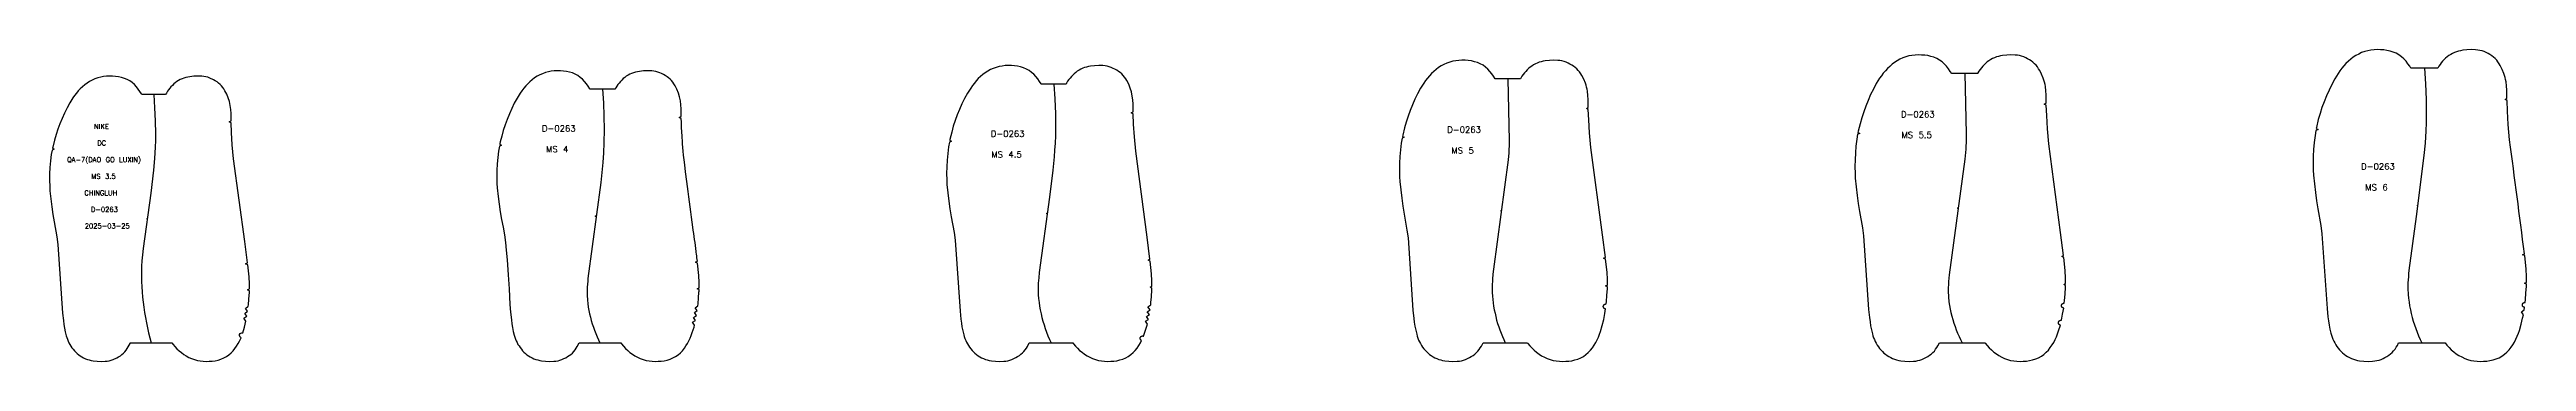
# Model space of a CAD drawing. Extents: x -3600 to 4663, y 5 to 334.
# Drawn here: x -3600 to -1598, y 5 to 257 of the extents above; entities that cross this region are included whole.
import ezdxf

# ---------------------------------------------------------------- set-up
doc = ezdxf.new("R2010")
doc.units = 0
doc.layers.add('DEFAULT', color=7, linetype='CONTINUOUS')
doc.styles.add('MTXPL_ARIAL', font='txt.shx', dxfattribs={"height": 0.2})

# ---------------------------------------------------------------- blocks, each defined once
blk = doc.blocks.new('*X15')
at = {"layer": 'DEFAULT', "color": 7, "style": 'MTXPL_ARIAL'}
for s, p in [('D-0263', (-1732.1, 159.8)), ('MS 6', (-1728.8, 143))]:
    blk.add_text(s, height=5, dxfattribs=at).set_placement(p)
blk = doc.blocks.new('*X16')
at = {"layer": 'DEFAULT', "color": 7, "style": 'MTXPL_ARIAL'}
for s, p in [('D-0263', (-2103.9, 201.9)), ('MS 5.5', (-2103.5, 185.2))]:
    blk.add_text(s, height=5, dxfattribs=at).set_placement(p)
blk = doc.blocks.new('*X17')
at = {"layer": 'DEFAULT', "color": 7, "style": 'MTXPL_ARIAL'}
for s, p in [('D-0263', (-2470.5, 189.5)), ('MS 5', (-2467.2, 172.7))]:
    blk.add_text(s, height=5, dxfattribs=at).set_placement(p)
blk = doc.blocks.new('*X18')
at = {"layer": 'DEFAULT', "color": 7, "style": 'MTXPL_ARIAL'}
for s, p in [('D-0263', (-2839.3, 186.2)), ('MS 4.5', (-2838.9, 169.5))]:
    blk.add_text(s, height=5, dxfattribs=at).set_placement(p)
blk = doc.blocks.new('*X19')
at = {"layer": 'DEFAULT', "color": 7, "style": 'MTXPL_ARIAL'}
for s, p in [('D-0263', (-3202, 190.5)), ('MS 4', (-3198.7, 173.8))]:
    blk.add_text(s, height=5, dxfattribs=at).set_placement(p)
blk = doc.blocks.new('*X20')
at = {"layer": 'DEFAULT', "color": 7, "style": 'MTXPL_ARIAL'}
for s, p in [('NIKE', (-3563.8, 192.6)), ('DC', (-3561.3, 179.2)), ('QA-7(DAO GO LUXIN)', (-3585.7, 165.8)), ('CHINGLUH', (-3571.7, 139)), ('MS 3.5', (-3566.1, 152.4)), ('D-0263', (-3566.4, 125.6)), ('2025-03-25', (-3571.4, 112.3))]:
    blk.add_text(s, height=4, dxfattribs=at).set_placement(p)

msp = doc.modelspace()

# ---------------------------------------------------------------- linework, layer by layer
at = {"layer": 'DEFAULT', "color": 7}
for points in [[(-2808.2, 19.9), (-2773, 19.9), (-2772.5, 19.2), (-2770.9, 17.3), (-2769.2, 15.6), (-2767.5, 13.8), (-2765.6, 12.3), (-2763.6, 10.8), (-2761.5, 9.5), (-2759.4, 8.3), (-2757.1, 7.3), (-2754.8, 6.4), (-2752.3, 5.8), (-2749.9, 5.3), (-2747.4, 5), (-2744.9, 4.9), (-2742.4, 5), (-2739.9, 5.2), (-2737.5, 5.5), (-2735, 6.1), (-2732.6, 6.8), (-2730.3, 7.8), (-2728.2, 9), (-2726.2, 10.4), (-2724.3, 12), (-2722.6, 13.8), (-2721.1, 15.7), (-2719.7, 17.7), (-2718.4, 19.8), (-2717.5, 21.7), (-2717.5, 21.7), (-2717.6, 21.8), (-2717.6, 21.8), (-2717.7, 21.8), (-2717.8, 21.9), (-2717.8, 21.9), (-2717.9, 22), (-2717.9, 22), (-2718, 22.1), (-2718, 22.1), (-2718.1, 22.2), (-2718.1, 22.2), (-2718.2, 22.3), (-2718.2, 22.3), (-2718.2, 22.4), (-2718.3, 22.5), (-2718.3, 22.5), (-2718.3, 22.6), (-2718.4, 22.6), (-2718.4, 22.7), (-2718.4, 22.8), (-2718.5, 22.8), (-2718.5, 22.9), (-2718.5, 23), (-2718.5, 23), (-2718.5, 23.1), (-2718.6, 23.2), (-2718.6, 23.2), (-2718.6, 23.3), (-2718.6, 23.4), (-2718.6, 23.5), (-2718.6, 23.5), (-2718.6, 23.6), (-2718.6, 23.7), (-2718.6, 23.7), (-2718.6, 23.8), (-2718.6, 23.9), (-2718.5, 23.9), (-2718.5, 24), (-2718.5, 24.1), (-2718.5, 24.1), (-2718.5, 24.2), (-2718.4, 24.3), (-2718.4, 24.3), (-2718.4, 24.4), (-2718.4, 24.5), (-2718.3, 24.5), (-2718.3, 24.6), (-2718.3, 24.6), (-2718.2, 24.7), (-2718.2, 24.8), (-2718.1, 24.8), (-2718.1, 24.9), (-2718, 24.9), (-2718, 25), (-2717.9, 25), (-2717.9, 25), (-2717.8, 25.1), (-2717.8, 25.1), (-2717.7, 25.2), (-2717.7, 25.2), (-2717.6, 25.2), (-2717.5, 25.3), (-2717.5, 25.3), (-2717.4, 25.3), (-2717.4, 25.4), (-2717.3, 25.4), (-2717.2, 25.4), (-2717.2, 25.4), (-2717.1, 25.4), (-2717, 25.5), (-2717, 25.5), (-2716.9, 25.5), (-2716.8, 25.5), (-2716.8, 25.5), (-2716.7, 25.5), (-2716.6, 25.5), (-2716.6, 25.5), (-2716.5, 25.5), (-2716.4, 25.5), (-2716.4, 25.5), (-2716.3, 25.5), (-2716.2, 25.5), (-2716.2, 25.5), (-2716.1, 25.4), (-2716, 25.4), (-2716, 25.4), (-2715.9, 25.4), (-2715.8, 25.4), (-2714.3, 30.1), (-2712.8, 34.9), (-2714.3, 37.3), (-2712, 38.8), (-2713.6, 41.1), (-2711.2, 42.7), (-2712.9, 45), (-2710.6, 46.7), (-2712.3, 48.9), (-2710.1, 50.6), (-2709.9, 52.4), (-2709.5, 57.2), (-2709.2, 62.8), (-2709.2, 64.1), (-2710.6, 64.8), (-2709.1, 65.6), (-2709.2, 69.9), (-2709.4, 75.6), (-2710.5, 85.9), (-2712.2, 86.7), (-2710.7, 87.5), (-2713, 105.3), (-2722.2, 174.6), (-2723.3, 186.3), (-2724, 196.6), (-2724.3, 204.8), (-2725.9, 205.6), (-2724.3, 206.4), (-2724.4, 209.4), (-2724.4, 212.7), (-2724.6, 216), (-2725, 219.2), (-2725.7, 222.5), (-2726.6, 225.6), (-2727.9, 228.7), (-2729.4, 231.6), (-2730.3, 233.1), (-2731.2, 234.4), (-2732.3, 235.7), (-2733.4, 237), (-2734.7, 238.1), (-2736.1, 239.1), (-2737.5, 240), (-2739, 240.8), (-2740.5, 241.5), (-2742.1, 242.2), (-2743.7, 242.8), (-2745.3, 243.2), (-2747, 243.5), (-2748.7, 243.7), (-2752.1, 243.8), (-2755.4, 243.6), (-2758.7, 243.3), (-2760.3, 243), (-2761.9, 242.6), (-2763.5, 242.1), (-2765, 241.6), (-2766.5, 240.9), (-2768, 240.1), (-2769.4, 239.2), (-2770.7, 238.3), (-2772, 237.2), (-2773.1, 236.1), (-2774.2, 234.9), (-2775.3, 233.7), (-2776.3, 232.4), (-2777.2, 231.1), (-2778.1, 229.7), (-2778.5, 228.8), (-2798.6, 228.8), (-2798.6, 228.9), (-2799.9, 231), (-2801.3, 233), (-2802.8, 234.9), (-2804.5, 236.7), (-2806.3, 238.3), (-2808.3, 239.8), (-2810.5, 241), (-2812.8, 241.9), (-2815.2, 242.7), (-2817.6, 243.2), (-2820.1, 243.6), (-2822.6, 243.8), (-2825.1, 243.8), (-2827.6, 243.7), (-2830.1, 243.4), (-2832.5, 243), (-2834.9, 242.3), (-2837.3, 241.5), (-2839.5, 240.5), (-2841.7, 239.3), (-2843.8, 238), (-2845.8, 236.5), (-2847.6, 234.9), (-2849.4, 233.2), (-2851.1, 231.4), (-2852.6, 229.5), (-2854.1, 227.6), (-2855.5, 225.6), (-2858.1, 221.5), (-2860.5, 217.2), (-2862.6, 212.9), (-2864.6, 208.4), (-2866.4, 203.9), (-2868.1, 199.4), (-2869.6, 194.8), (-2870.9, 190.1), (-2872.4, 184.2), (-2872.5, 183.3), (-2871.1, 182.7), (-2872.8, 181.9), (-2873.5, 178.1), (-2874.1, 172.8), (-2874.6, 167.4), (-2874.9, 162.1), (-2875, 156.7), (-2874.9, 151.4), (-2874.7, 147.7), (-2873.2, 134.4), (-2872.3, 128), (-2871.3, 121.7), (-2869, 109.1), (-2868.1, 102.8), (-2864.1, 45.5), (-2863.5, 39.1), (-2863.1, 35.9), (-2862.6, 32.8), (-2861.9, 29.6), (-2861.1, 26.5), (-2860.7, 25), (-2860.2, 23.4), (-2859.6, 21.9), (-2859, 20.5), (-2858.2, 19.1), (-2857.4, 17.7), (-2856.5, 16.3), (-2855.5, 15.1), (-2854.4, 13.8), (-2853.3, 12.6), (-2852.1, 11.5), (-2850.9, 10.5), (-2849.5, 9.5), (-2848.2, 8.6), (-2846.7, 7.9), (-2845.2, 7.2), (-2843.7, 6.6), (-2842.1, 6.1), (-2840.5, 5.8), (-2838.8, 5.5), (-2835.6, 5.1), (-2832.3, 4.9), (-2828.8, 5.1), (-2827.1, 5.2), (-2825.5, 5.5), (-2823.8, 6), (-2822.2, 6.5), (-2820.6, 7.2), (-2819.1, 8), (-2817.6, 8.8), (-2816.2, 9.7), (-2814.9, 10.7), (-2813.6, 11.8), (-2812.5, 13), (-2811.4, 14.3), (-2810.5, 15.7), (-2809.6, 17.1)], [(-2360.4, 9), (-2358.4, 10.5), (-2356.5, 12.2), (-2354.8, 14), (-2353.2, 15.9), (-2351.8, 18), (-2350.5, 20.1), (-2349.4, 22.3), (-2348.4, 24.5), (-2347.4, 26.8), (-2346.6, 29.1), (-2345.2, 33.9), (-2344.1, 38.7), (-2343.2, 43.5), (-2342.6, 47.3), (-2342.7, 47.3), (-2342.8, 47.3), (-2342.8, 47.3), (-2342.9, 47.4), (-2343, 47.4), (-2343, 47.4), (-2343.1, 47.4), (-2343.2, 47.5), (-2343.2, 47.5), (-2343.3, 47.5), (-2343.3, 47.5), (-2343.4, 47.6), (-2343.5, 47.6), (-2343.5, 47.7), (-2343.6, 47.7), (-2343.6, 47.7), (-2343.7, 47.8), (-2343.7, 47.8), (-2343.8, 47.9), (-2343.8, 47.9), (-2343.9, 48), (-2343.9, 48), (-2344, 48.1), (-2344, 48.1), (-2344, 48.2), (-2344.1, 48.3), (-2344.1, 48.3), (-2344.1, 48.4), (-2344.2, 48.4), (-2344.2, 48.5), (-2344.2, 48.6), (-2344.2, 48.6), (-2344.3, 48.7), (-2344.3, 48.8), (-2344.3, 48.8), (-2344.3, 48.9), (-2344.3, 49), (-2344.3, 49), (-2344.4, 49.1), (-2344.4, 49.2), (-2344.4, 49.2), (-2344.4, 49.3), (-2344.4, 49.4), (-2344.4, 49.4), (-2344.3, 49.5), (-2344.3, 49.6), (-2344.3, 49.7), (-2344.3, 49.7), (-2344.3, 49.8), (-2344.3, 49.9), (-2344.3, 49.9), (-2344.2, 50), (-2344.2, 50), (-2344.2, 50.1), (-2344.2, 50.2), (-2344.1, 50.2), (-2344.1, 50.3), (-2344.1, 50.3), (-2344, 50.4), (-2344, 50.5), (-2343.9, 50.5), (-2343.9, 50.6), (-2343.8, 50.6), (-2343.8, 50.7), (-2343.8, 50.7), (-2343.7, 50.8), (-2343.7, 50.8), (-2343.6, 50.9), (-2343.5, 50.9), (-2343.5, 50.9), (-2343.4, 51), (-2343.4, 51), (-2343.3, 51), (-2343.3, 51.1), (-2343.2, 51.1), (-2343.1, 51.1), (-2343.1, 51.2), (-2343, 51.2), (-2342.9, 51.2), (-2342.9, 51.2), (-2342.8, 51.2), (-2342.7, 51.2), (-2342.7, 51.3), (-2342.6, 51.3), (-2342.5, 51.3), (-2342.5, 51.3), (-2342.4, 51.3), (-2342.3, 51.3), (-2342.3, 51.3), (-2342.2, 51.3), (-2342.1, 51.3), (-2341.9, 53.2), (-2341.5, 58.1), (-2341.1, 63.8), (-2341.1, 65.1), (-2342.6, 65.9), (-2341.1, 66.6), (-2341.1, 71.1), (-2341.4, 76.9), (-2342.5, 87.4), (-2344.2, 88.2), (-2342.7, 88.9), (-2345, 107.1), (-2354.4, 177.7), (-2355.5, 189.6), (-2356.2, 200), (-2356.5, 208.3), (-2358.1, 209.1), (-2356.5, 209.9), (-2356.5, 213), (-2356.6, 216.4), (-2356.8, 219.7), (-2357.2, 223.1), (-2357.5, 224.7), (-2357.9, 226.4), (-2358.3, 228), (-2358.9, 229.6), (-2360.2, 232.7), (-2361.7, 235.7), (-2362.6, 237.2), (-2363.5, 238.6), (-2364.6, 239.9), (-2365.8, 241.1), (-2367, 242.2), (-2368.4, 243.3), (-2369.9, 244.2), (-2371.4, 245), (-2372.9, 245.8), (-2374.5, 246.5), (-2376.1, 247), (-2377.8, 247.5), (-2379.5, 247.8), (-2381.2, 248), (-2384.7, 248.1), (-2388, 247.9), (-2391.3, 247.6), (-2393, 247.3), (-2394.6, 246.9), (-2396.2, 246.4), (-2397.8, 245.8), (-2399.3, 245.1), (-2400.8, 244.3), (-2402.2, 243.4), (-2403.5, 242.5), (-2404.8, 241.4), (-2406, 240.3), (-2407.1, 239.1), (-2408.2, 237.8), (-2409.2, 236.5), (-2410.1, 235.1), (-2411, 233.7), (-2411.3, 233.1), (-2431.8, 233.1), (-2433, 235.1), (-2434.4, 237.1), (-2436, 239.1), (-2437.7, 240.9), (-2439.6, 242.5), (-2441.6, 244), (-2443.8, 245.2), (-2446.1, 246.2), (-2448.5, 246.9), (-2451, 247.5), (-2453.5, 247.9), (-2456, 248.1), (-2458.6, 248.1), (-2461.1, 248), (-2463.6, 247.7), (-2466.1, 247.2), (-2468.5, 246.6), (-2470.9, 245.7), (-2473.2, 244.7), (-2475.4, 243.5), (-2477.5, 242.1), (-2479.5, 240.6), (-2481.4, 239), (-2483.2, 237.3), (-2484.9, 235.5), (-2486.5, 233.6), (-2488, 231.6), (-2489.4, 229.6), (-2492, 225.4), (-2494.4, 221), (-2496.6, 216.6), (-2498.6, 212.1), (-2500.4, 207.5), (-2502.1, 202.9), (-2503.7, 198.2), (-2505, 193.5), (-2506.5, 187.5), (-2506.7, 186.5), (-2505.3, 185.9), (-2506.9, 185.1), (-2507.6, 181.2), (-2508.3, 175.8), (-2508.8, 170.3), (-2509.1, 164.9), (-2509.1, 159.5), (-2509, 154), (-2508.8, 150.2), (-2507.3, 136.7), (-2506.5, 130.2), (-2505.4, 123.8), (-2503.1, 111), (-2502.2, 104.6), (-2498.2, 46.2), (-2497.5, 39.7), (-2497.1, 36.5), (-2496.6, 33.3), (-2495.9, 30.1), (-2495.1, 26.9), (-2494.7, 25.3), (-2494.2, 23.8), (-2493.6, 22.2), (-2492.9, 20.7), (-2492.2, 19.3), (-2491.3, 17.9), (-2490.4, 16.5), (-2489.4, 15.2), (-2488.3, 14), (-2487.2, 12.8), (-2486, 11.6), (-2484.7, 10.6), (-2483.4, 9.6), (-2482, 8.7), (-2480.5, 7.9), (-2479, 7.2), (-2477.4, 6.6), (-2475.8, 6.2), (-2474.2, 5.8), (-2472.5, 5.5), (-2469.2, 5.1), (-2465.9, 4.9), (-2462.4, 5.1), (-2460.7, 5.2), (-2459, 5.5), (-2457.3, 6), (-2455.7, 6.6), (-2454.1, 7.3), (-2452.6, 8), (-2451.1, 8.9), (-2449.6, 9.8), (-2448.2, 10.8), (-2447, 11.9), (-2445.8, 13.2), (-2444.7, 14.5), (-2443.8, 15.9), (-2442.9, 17.3), (-2441.6, 19.9), (-2405.6, 19.9), (-2405.3, 19.5), (-2403.7, 17.6), (-2402, 15.7), (-2400.2, 14), (-2398.3, 12.4), (-2396.3, 10.9), (-2394.2, 9.5), (-2392, 8.3), (-2389.7, 7.3), (-2387.3, 6.5), (-2384.9, 5.8), (-2382.4, 5.3), (-2379.9, 5), (-2377.4, 4.9), (-2374.8, 5), (-2372.3, 5.2), (-2369.8, 5.5), (-2367.3, 6.1), (-2364.9, 6.8), (-2362.6, 7.8)], [(-2062.9, 237.4), (-2064, 239.1), (-2065.4, 241.2), (-2067, 243.2), (-2068.7, 245), (-2070.6, 246.7), (-2072.7, 248.2), (-2074.9, 249.5), (-2077.2, 250.5), (-2079.7, 251.2), (-2082.2, 251.8), (-2084.7, 252.1), (-2087.3, 252.3), (-2089.8, 252.4), (-2092.4, 252.3), (-2095, 252), (-2097.5, 251.5), (-2100, 250.8), (-2102.4, 250), (-2104.7, 248.9), (-2106.9, 247.7), (-2109.1, 246.3), (-2111.1, 244.8), (-2113, 243.1), (-2114.8, 241.4), (-2116.5, 239.5), (-2118.2, 237.6), (-2119.7, 235.6), (-2121.1, 233.5), (-2123.8, 229.2), (-2126.2, 224.8), (-2128.4, 220.3), (-2130.4, 215.7), (-2132.3, 211.1), (-2134, 206.3), (-2135.6, 201.6), (-2136.9, 196.8), (-2138.4, 190.7), (-2138.6, 189.7), (-2137.2, 189), (-2138.9, 188.3), (-2139.5, 184.3), (-2140.3, 178.8), (-2140.7, 173.2), (-2141, 167.7), (-2141.1, 162.2), (-2141, 156.6), (-2140.8, 152.8), (-2139.3, 139), (-2138.4, 132.4), (-2137.3, 125.9), (-2135, 112.9), (-2134.1, 106.3), (-2130, 46.9), (-2129.4, 40.3), (-2128.9, 37), (-2128.4, 33.7), (-2127.7, 30.5), (-2126.9, 27.3), (-2126.5, 25.7), (-2126, 24.1), (-2125.4, 22.5), (-2124.7, 21), (-2123.9, 19.6), (-2123.1, 18.1), (-2122.1, 16.7), (-2121.1, 15.4), (-2120, 14.1), (-2118.9, 12.9), (-2117.7, 11.7), (-2116.4, 10.7), (-2115, 9.7), (-2113.6, 8.8), (-2112.1, 8), (-2110.6, 7.3), (-2109, 6.7), (-2107.4, 6.2), (-2105.7, 5.8), (-2104, 5.5), (-2100.7, 5.1), (-2097.3, 4.9), (-2093.8, 5.1), (-2092, 5.2), (-2090.3, 5.6), (-2088.6, 6), (-2087, 6.6), (-2085.4, 7.3), (-2083.8, 8.1), (-2082.3, 8.9), (-2080.8, 9.9), (-2079.4, 10.9), (-2078.1, 12), (-2076.9, 13.3), (-2075.9, 14.7), (-2074.9, 16.1), (-2074, 17.6), (-2072.8, 19.9), (-2036.1, 19.9), (-2035.9, 19.7), (-2034.3, 17.8), (-2032.6, 15.9), (-2030.8, 14.2), (-2028.9, 12.5), (-2026.8, 11), (-2024.7, 9.6), (-2022.5, 8.4), (-2020.1, 7.3), (-2017.7, 6.5), (-2015.3, 5.8), (-2012.7, 5.3), (-2010.2, 5), (-2007.6, 4.9), (-2005.1, 5), (-2002.5, 5.2), (-2000, 5.6), (-1997.5, 6.1), (-1995, 6.9), (-1992.7, 7.9), (-1990.4, 9.1), (-1988.4, 10.6), (-1986.5, 12.3), (-1984.7, 14.1), (-1983.2, 16.1), (-1981.7, 18.2), (-1980.4, 20.3), (-1979.3, 22.6), (-1978.2, 24.9), (-1977.3, 27.2), (-1976.5, 29.6), (-1975.1, 34.2), (-1975.2, 34.2), (-1975.2, 34.2), (-1975.3, 34.3), (-1975.4, 34.3), (-1975.4, 34.3), (-1975.5, 34.3), (-1975.6, 34.4), (-1975.6, 34.4), (-1975.7, 34.4), (-1975.7, 34.5), (-1975.8, 34.5), (-1975.9, 34.6), (-1975.9, 34.6), (-1976, 34.6), (-1976, 34.7), (-1976.1, 34.7), (-1976.1, 34.8), (-1976.2, 34.8), (-1976.2, 34.9), (-1976.2, 34.9), (-1976.3, 35), (-1976.3, 35.1), (-1976.4, 35.1), (-1976.4, 35.2), (-1976.4, 35.2), (-1976.5, 35.3), (-1976.5, 35.4), (-1976.5, 35.4), (-1976.5, 35.5), (-1976.6, 35.6), (-1976.6, 35.6), (-1976.6, 35.7), (-1976.6, 35.8), (-1976.6, 35.8), (-1976.6, 35.9), (-1976.6, 36), (-1976.6, 36), (-1976.6, 36.1), (-1976.6, 36.2), (-1976.6, 36.3), (-1976.6, 36.3), (-1976.6, 36.4), (-1976.6, 36.5), (-1976.6, 36.5), (-1976.6, 36.6), (-1976.6, 36.7), (-1976.5, 36.7), (-1976.5, 36.8), (-1976.5, 36.9), (-1976.5, 36.9), (-1976.4, 37), (-1976.4, 37.1), (-1976.4, 37.1), (-1976.3, 37.2), (-1976.3, 37.2), (-1976.3, 37.3), (-1976.2, 37.4), (-1976.2, 37.4), (-1976.1, 37.5), (-1976.1, 37.5), (-1976, 37.6), (-1976, 37.6), (-1975.9, 37.7), (-1975.9, 37.7), (-1975.8, 37.7), (-1975.8, 37.8), (-1975.7, 37.8), (-1975.7, 37.9), (-1975.6, 37.9), (-1975.5, 37.9), (-1975.5, 38), (-1975.4, 38), (-1975.4, 38), (-1975.3, 38), (-1975.2, 38.1), (-1975.2, 38.1), (-1975.1, 38.1), (-1975, 38.1), (-1974.9, 38.1), (-1974.9, 38.1), (-1974.8, 38.1), (-1974.7, 38.1), (-1974.7, 38.1), (-1974.6, 38.1), (-1974.5, 38.1), (-1974.5, 38.1), (-1974.4, 38.1), (-1974.3, 38.1), (-1974.3, 38.1), (-1974.2, 38.1), (-1973.3, 43), (-1972.4, 47.9), (-1972.5, 47.9), (-1972.6, 48), (-1972.6, 48), (-1972.7, 48), (-1972.8, 48), (-1972.8, 48), (-1972.9, 48.1), (-1973, 48.1), (-1973, 48.1), (-1973.1, 48.1), (-1973.2, 48.2), (-1973.2, 48.2), (-1973.3, 48.2), (-1973.3, 48.3), (-1973.4, 48.3), (-1973.4, 48.4), (-1973.5, 48.4), (-1973.5, 48.5), (-1973.6, 48.5), (-1973.6, 48.6), (-1973.7, 48.6), (-1973.7, 48.7), (-1973.8, 48.7), (-1973.8, 48.8), (-1973.8, 48.8), (-1973.9, 48.9), (-1973.9, 48.9), (-1974, 49), (-1974, 49.1), (-1974, 49.1), (-1974, 49.2), (-1974.1, 49.3), (-1974.1, 49.3), (-1974.1, 49.4), (-1974.1, 49.5), (-1974.1, 49.5), (-1974.1, 49.6), (-1974.2, 49.7), (-1974.2, 49.7), (-1974.2, 49.8), (-1974.2, 49.9), (-1974.2, 49.9), (-1974.2, 50), (-1974.2, 50.1), (-1974.2, 50.1), (-1974.1, 50.2), (-1974.1, 50.3), (-1974.1, 50.3), (-1974.1, 50.4), (-1974.1, 50.5), (-1974.1, 50.5), (-1974, 50.6), (-1974, 50.7), (-1974, 50.7), (-1974, 50.8), (-1973.9, 50.9), (-1973.9, 50.9), (-1973.9, 51), (-1973.8, 51), (-1973.8, 51.1), (-1973.7, 51.1), (-1973.7, 51.2), (-1973.7, 51.2), (-1973.6, 51.3), (-1973.6, 51.3), (-1973.5, 51.4), (-1973.5, 51.4), (-1973.4, 51.5), (-1973.4, 51.5), (-1973.3, 51.6), (-1973.2, 51.6), (-1973.2, 51.6), (-1973.1, 51.7), (-1973.1, 51.7), (-1973, 51.7), (-1972.9, 51.8), (-1972.9, 51.8), (-1972.8, 51.8), (-1972.7, 51.8), (-1972.7, 51.8), (-1972.6, 51.9), (-1972.5, 51.9), (-1972.5, 51.9), (-1972.4, 51.9), (-1972.3, 51.9), (-1972.3, 51.9), (-1972.2, 51.9), (-1972.1, 51.9), (-1972.1, 51.9), (-1972, 51.9), (-1971.9, 51.9), (-1971.7, 54.1), (-1971.3, 59.1), (-1970.9, 64.8), (-1970.9, 66.2), (-1972.4, 67), (-1970.9, 67.7), (-1970.9, 72.2), (-1971.1, 78.2), (-1972.3, 88.8), (-1974, 89.7), (-1972.5, 90.4), (-1974.9, 108.9), (-1984.3, 180.7), (-1985.5, 192.8), (-1986.1, 203.5), (-1986.5, 211.9), (-1988.1, 212.7), (-1986.5, 213.5), (-1986.6, 216.7), (-1986.6, 220.1), (-1986.9, 223.5), (-1987.2, 226.9), (-1987.5, 228.6), (-1987.9, 230.3), (-1988.4, 231.9), (-1988.9, 233.5), (-1990.2, 236.7), (-1991.8, 239.8), (-1992.7, 241.2), (-1993.6, 242.7), (-1994.7, 244), (-1995.9, 245.3), (-1997.2, 246.4), (-1998.6, 247.5), (-2000, 248.4), (-2001.6, 249.2), (-2003.1, 250), (-2004.7, 250.7), (-2006.4, 251.3), (-2008.1, 251.8), (-2009.8, 252.1), (-2011.5, 252.2), (-2015, 252.4), (-2018.4, 252.2), (-2021.8, 251.8), (-2023.5, 251.5), (-2025.1, 251.1), (-2026.8, 250.7), (-2028.4, 250.1), (-2029.9, 249.4), (-2031.4, 248.6), (-2032.8, 247.7), (-2034.2, 246.7), (-2035.4, 245.6), (-2036.7, 244.4), (-2037.8, 243.2), (-2038.9, 241.9), (-2039.9, 240.6), (-2040.9, 239.2), (-2041.7, 237.8), (-2041.9, 237.4)], [(-3163.1, 224.6), (-3163.3, 225), (-3164.6, 227.1), (-3166, 229), (-3167.5, 230.9), (-3169.1, 232.7), (-3171, 234.2), (-3173, 235.7), (-3175.1, 236.8), (-3177.4, 237.8), (-3179.7, 238.5), (-3182.1, 239), (-3184.6, 239.3), (-3187, 239.5), (-3189.5, 239.6), (-3192, 239.5), (-3194.4, 239.2), (-3196.8, 238.7), (-3199.2, 238.1), (-3201.5, 237.2), (-3203.7, 236.2), (-3205.9, 235.1), (-3207.9, 233.8), (-3209.9, 232.3), (-3211.7, 230.7), (-3213.4, 229.1), (-3215.1, 227.3), (-3216.6, 225.4), (-3218.1, 223.5), (-3219.5, 221.6), (-3222, 217.5), (-3224.3, 213.3), (-3226.4, 209), (-3228.3, 204.7), (-3230.1, 200.3), (-3231.7, 195.8), (-3233.2, 191.3), (-3234.5, 186.7), (-3235.6, 182.1), (-3235.9, 180.9), (-3236.1, 180), (-3234.7, 179.4), (-3236.3, 178.6), (-3237, 174.8), (-3237.6, 169.6), (-3238.1, 164.4), (-3238.3, 159.1), (-3238.4, 153.9), (-3238.3, 148.6), (-3238.1, 145), (-3237.3, 138.1), (-3236.5, 131.9), (-3235.7, 125.7), (-3234.6, 119.5), (-3233.4, 113.3), (-3232.3, 107.2), (-3231.4, 100.9), (-3230.8, 94.7), (-3230.2, 86.9), (-3229.3, 74.9), (-3228.5, 63.4), (-3227.8, 50.9), (-3227.3, 44.6), (-3226.6, 38.4), (-3226.2, 35.3), (-3225.7, 32.2), (-3225.1, 29.1), (-3224.3, 26), (-3223.8, 24.5), (-3223.3, 23), (-3222.8, 21.5), (-3222.1, 20.1), (-3221.4, 18.7), (-3220.5, 17.4), (-3219.6, 16.1), (-3218.6, 14.8), (-3217.6, 13.6), (-3216.5, 12.4), (-3215.3, 11.3), (-3214.1, 10.3), (-3212.8, 9.4), (-3211.4, 8.5), (-3210, 7.8), (-3208.5, 7.1), (-3207, 6.5), (-3205.4, 6.1), (-3203.8, 5.7), (-3202.2, 5.4), (-3199, 5.1), (-3195.7, 4.9), (-3192.3, 5.1), (-3190.7, 5.2), (-3189, 5.5), (-3187.4, 6), (-3185.8, 6.5), (-3184.3, 7.2), (-3182.8, 7.9), (-3181.3, 8.8), (-3179.9, 9.7), (-3178.6, 10.6), (-3177.3, 11.7), (-3176.2, 12.9), (-3175.2, 14.2), (-3174.3, 15.6), (-3173.4, 17), (-3171.9, 19.9), (-3171.9, 19.9), (-3138.3, 19.9), (-3137.6, 19.1), (-3136.1, 17.2), (-3134.4, 15.4), (-3132.7, 13.8), (-3130.9, 12.2), (-3128.9, 10.7), (-3126.9, 9.4), (-3124.7, 8.3), (-3122.5, 7.3), (-3120.2, 6.4), (-3117.8, 5.8), (-3115.4, 5.3), (-3113, 5), (-3110.5, 4.9), (-3108, 5), (-3105.6, 5.2), (-3103.1, 5.5), (-3100.7, 6), (-3098.4, 6.7), (-3096.1, 7.7), (-3094, 8.8), (-3092, 10.2), (-3090.1, 11.8), (-3088.5, 13.6), (-3086.9, 15.5), (-3085.6, 17.4), (-3084.3, 19.5), (-3083.2, 21.6), (-3082.2, 23.7), (-3081.3, 25.9), (-3080.5, 28.2), (-3079.1, 32.7), (-3078.8, 34.1), (-3080.2, 36.6), (-3077.9, 38), (-3079.4, 40.4), (-3077.1, 42), (-3078.8, 44.3), (-3076.5, 45.9), (-3078.2, 48.1), (-3076, 49.9), (-3075.8, 51.4), (-3075.4, 56.2), (-3075.1, 60.9), (-3075, 61.6), (-3075, 62.9), (-3076.5, 63.6), (-3075, 64.4), (-3075, 68.6), (-3075.2, 74.3), (-3076.3, 84.3), (-3077.9, 85.1), (-3076.4, 85.8), (-3076.4, 86), (-3076.5, 86.6), (-3076.6, 87.4), (-3076.7, 88.1), (-3076.7, 88.9), (-3076.8, 89.6), (-3076.9, 90.4), (-3077, 91.1), (-3077.3, 93.6), (-3077.6, 96.1), (-3077.9, 98.5), (-3078.3, 101), (-3078.6, 103.4), (-3079, 105.9), (-3079.3, 108.3), (-3079.7, 110.8), (-3080, 113.2), (-3080.6, 117.3), (-3081.2, 121.5), (-3081.7, 125.6), (-3082.3, 129.7), (-3082.8, 133.8), (-3083.3, 137.9), (-3083.8, 142), (-3084.4, 146.1), (-3084.9, 150.3), (-3085.9, 158), (-3086.6, 163.6), (-3087.1, 167.7), (-3087.5, 171.5), (-3087.8, 174.8), (-3088.1, 177.5), (-3088.4, 180.5), (-3088.5, 183), (-3088.7, 185.7), (-3088.8, 187.5), (-3089, 189.4), (-3089, 191.2), (-3089.1, 193.1), (-3089.2, 195), (-3089.3, 196.8), (-3089.3, 198.7), (-3089.4, 200.5), (-3089.4, 201.1), (-3091, 201.9), (-3089.5, 202.7), (-3089.5, 205.6), (-3089.5, 208.9), (-3089.7, 212.1), (-3090.1, 215.3), (-3090.7, 218.5), (-3091.7, 221.6), (-3092.9, 224.6), (-3094.4, 227.5), (-3095.3, 228.9), (-3096.2, 230.3), (-3097.2, 231.6), (-3098.3, 232.8), (-3099.6, 233.9), (-3100.9, 234.8), (-3102.3, 235.7), (-3103.8, 236.5), (-3105.3, 237.3), (-3106.8, 237.9), (-3108.4, 238.5), (-3110, 239), (-3111.7, 239.2), (-3113.3, 239.4), (-3116.7, 239.6), (-3120, 239.4), (-3123.2, 239.1), (-3124.8, 238.8), (-3126.4, 238.4), (-3128, 238), (-3129.5, 237.4), (-3131, 236.7), (-3132.4, 236), (-3133.8, 235.1), (-3135.1, 234.2), (-3136.3, 233.2), (-3137.5, 232.1), (-3138.6, 230.9), (-3139.6, 229.7), (-3140.6, 228.4), (-3141.5, 227.1), (-3142.4, 225.8), (-3143, 224.6)]]:
    msp.add_lwpolyline(points, close=True, dxfattribs=at)
for points in [[(-1630.5, 5.2), (-1628, 5.6), (-1625.4, 6.1), (-1622.9, 6.9), (-1620.6, 7.9), (-1618.3, 9.2), (-1616.2, 10.7), (-1614.3, 12.4), (-1612.5, 14.3), (-1610.9, 16.3), (-1609.5, 18.4), (-1608.2, 20.6), (-1607, 22.9), (-1605.9, 25.2), (-1605, 27.6), (-1604.1, 30), (-1602.7, 34.9), (-1601.6, 39.8), (-1601, 42.6), (-1602.6, 45), (-1600.4, 46.6), (-1600.1, 48.5), (-1600.1, 48.6), (-1600.2, 48.6), (-1600.3, 48.6), (-1600.3, 48.6), (-1600.4, 48.6), (-1600.5, 48.6), (-1600.5, 48.7), (-1600.6, 48.7), (-1600.7, 48.7), (-1600.7, 48.8), (-1600.8, 48.8), (-1600.8, 48.8), (-1600.9, 48.9), (-1601, 48.9), (-1601, 48.9), (-1601.1, 49), (-1601.1, 49), (-1601.2, 49.1), (-1601.2, 49.1), (-1601.3, 49.2), (-1601.3, 49.2), (-1601.4, 49.3), (-1601.4, 49.3), (-1601.4, 49.4), (-1601.5, 49.4), (-1601.5, 49.5), (-1601.6, 49.6), (-1601.6, 49.6), (-1601.6, 49.7), (-1601.6, 49.7), (-1601.7, 49.8), (-1601.7, 49.9), (-1601.7, 49.9), (-1601.7, 50), (-1601.8, 50.1), (-1601.8, 50.1), (-1601.8, 50.2), (-1601.8, 50.3), (-1601.8, 50.3), (-1601.8, 50.4), (-1601.8, 50.5), (-1601.8, 50.6), (-1601.8, 50.6), (-1601.8, 50.7), (-1601.8, 50.8), (-1601.8, 50.8), (-1601.8, 50.9), (-1601.8, 51), (-1601.7, 51), (-1601.7, 51.1), (-1601.7, 51.2), (-1601.7, 51.2), (-1601.7, 51.3), (-1601.6, 51.3), (-1601.6, 51.4), (-1601.6, 51.5), (-1601.5, 51.5), (-1601.5, 51.6), (-1601.5, 51.6), (-1601.4, 51.7), (-1601.4, 51.8), (-1601.3, 51.8), (-1601.3, 51.9), (-1601.2, 51.9), (-1601.2, 52), (-1601.1, 52), (-1601.1, 52.1), (-1601, 52.1), (-1601, 52.1), (-1600.9, 52.2), (-1600.9, 52.2), (-1600.8, 52.2), (-1600.8, 52.3), (-1600.7, 52.3), (-1600.6, 52.3), (-1600.6, 52.4), (-1600.5, 52.4), (-1600.4, 52.4), (-1600.4, 52.4), (-1600.3, 52.5), (-1600.2, 52.5), (-1600.2, 52.5), (-1600.1, 52.5), (-1600, 52.5), (-1600, 52.5), (-1599.9, 52.5), (-1599.8, 52.5), (-1599.8, 52.5), (-1599.7, 52.5), (-1599.6, 52.5), (-1599.6, 52.5), (-1599.3, 54.9), (-1598.9, 60), (-1598.5, 65.8), (-1598.5, 67.2), (-1600, 68), (-1598.5, 68.7), (-1598.5, 73.4), (-1598.7, 79.4), (-1599.9, 90.4), (-1601.6, 91.1), (-1600.1, 91.9, 0.000768), (-1612.1, 183.7), (-1613.2, 196.1), (-1613.9, 206.9), (-1614.2, 215.6), (-1615.8, 216.4), (-1614.3, 217.1), (-1614.3, 220.3), (-1614.4, 223.8), (-1614.6, 227.3), (-1615, 230.7), (-1615.3, 232.4), (-1615.7, 234.1), (-1616.1, 235.8), (-1616.7, 237.5), (-1618, 240.7), (-1619.6, 243.8), (-1620.5, 245.3), (-1621.5, 246.8), (-1622.5, 248.1), (-1623.7, 249.4), (-1625.1, 250.6), (-1626.5, 251.6), (-1628, 252.6), (-1629.5, 253.5), (-1631.1, 254.3), (-1632.7, 255), (-1634.4, 255.6), (-1636.1, 256), (-1637.8, 256.3), (-1639.6, 256.5), (-1643.2, 256.7), (-1646.6, 256.5), (-1650, 256.1), (-1651.7, 255.8), (-1653.4, 255.4), (-1655, 254.9), (-1656.6, 254.3), (-1658.2, 253.6), (-1659.7, 252.8), (-1661.1, 251.9), (-1662.5, 250.9), (-1663.8, 249.8), (-1665.1, 248.6), (-1666.2, 247.3), (-1667.3, 246), (-1668.3, 244.7), (-1669.3, 243.3), (-1670.2, 241.8), (-1670.2, 241.7), (-1691.8, 241.7), (-1692.7, 243.2), (-1694.2, 245.3), (-1695.8, 247.3), (-1697.5, 249.2), (-1699.5, 250.9), (-1701.6, 252.4), (-1703.8, 253.7), (-1706.2, 254.7), (-1708.7, 255.5), (-1709.9, 255.8), (-1711.2, 256), (-1713.8, 256.4), (-1716.4, 256.6), (-1719, 256.7), (-1721.6, 256.6), (-1724.2, 256.3), (-1726.7, 255.8), (-1729.2, 255.1), (-1731.7, 254.2), (-1734, 253.1), (-1736.3, 251.9), (-1738.4, 250.5), (-1740.5, 248.9), (-1742.4, 247.3), (-1744.3, 245.5), (-1746, 243.6), (-1747.7, 241.6), (-1749.2, 239.5), (-1750.7, 237.4), (-1753.4, 233.1), (-1755.8, 228.6), (-1758, 224), (-1760.1, 219.3), (-1762, 214.6), (-1763.7, 209.8), (-1765.3, 205), (-1766.7, 200.1), (-1768.2, 193.8), (-1768.3, 192.9), (-1766.9, 192.2), (-1768.6, 191.4), (-1769.3, 187.3), (-1770, 181.7), (-1770.5, 176.1), (-1770.8, 170.5), (-1770.9, 164.9), (-1770.8, 159.2), (-1770.6, 155.3), (-1769, 141.3), (-1768.1, 134.6), (-1767.1, 128), (-1764.6, 114.7), (-1763.7, 108), (-1759.6, 47.6), (-1758.9, 40.9), (-1758.5, 37.6), (-1757.9, 34.2), (-1757.3, 30.9), (-1756.5, 27.6), (-1756, 26), (-1755.5, 24.4), (-1754.9, 22.8), (-1754.2, 21.3), (-1753.4, 19.8), (-1752.6, 18.3), (-1751.6, 16.9), (-1750.6, 15.6), (-1749.5, 14.3), (-1748.3, 13), (-1747.1, 11.9), (-1745.8, 10.7), (-1744.4, 9.7), (-1743, 8.8), (-1741.5, 8), (-1739.9, 7.3), (-1738.3, 6.7), (-1736.6, 6.2), (-1735, 5.8), (-1733.3, 5.5), (-1729.8, 5.1), (-1726.4, 4.9), (-1722.9, 5.1), (-1721.1, 5.3), (-1719.3, 5.6), (-1717.6, 6), (-1716, 6.6), (-1714.3, 7.3), (-1712.8, 8.1), (-1711.2, 9), (-1709.7, 10), (-1708.3, 11), (-1707, 12.2), (-1705.8, 13.5), (-1704.7, 14.8), (-1703.7, 16.3), (-1702.8, 17.8), (-1701.8, 19.9), (-1664.3, 19.9), (-1662.8, 18), (-1661, 16.1), (-1659.2, 14.4), (-1657.2, 12.7), (-1655.2, 11.1), (-1653, 9.7), (-1650.8, 8.5), (-1648.4, 7.4), (-1646, 6.5), (-1643.5, 5.8), (-1640.9, 5.3), (-1638.3, 5), (-1635.7, 4.9), (-1633.1, 5)], [(-3443.7, 27.9), (-3442.4, 32.7), (-3441.2, 37.5), (-3442.8, 39.9), (-3440.4, 41.5), (-3442.1, 43.7), (-3439.8, 45.4), (-3441.5, 47.6), (-3439.3, 49.4), (-3439.2, 50.7), (-3438.8, 55.3), (-3438.4, 60.7), (-3438.4, 61.9), (-3439.9, 62.7), (-3438.4, 63.4), (-3438.4, 67.6), (-3438.6, 73.1), (-3439.7, 83), (-3441.4, 83.8), (-3439.9, 84.5), (-3442.1, 101.7), (-3451.1, 168.5), (-3452.2, 179.8), (-3452.8, 189.7), (-3453.1, 197.6), (-3454.7, 198.4), (-3453.1, 199.1), (-3453.2, 202), (-3453.2, 205.2), (-3453.4, 208.4), (-3453.8, 211.6), (-3454.4, 214.7), (-3455.4, 217.7), (-3456.6, 220.7), (-3458.1, 223.5), (-3458.9, 224.9), (-3459.9, 226.2), (-3460.9, 227.5), (-3462, 228.6), (-3463.2, 229.7), (-3464.5, 230.7), (-3465.9, 231.5), (-3467.4, 232.3), (-3470.4, 233.7), (-3471.9, 234.3), (-3473.5, 234.7), (-3475.2, 235), (-3476.8, 235.1), (-3480.1, 235.3), (-3483.3, 235.1), (-3486.5, 234.7), (-3488.1, 234.5), (-3489.7, 234.1), (-3491.2, 233.6), (-3492.7, 233.1), (-3494.2, 232.4), (-3495.6, 231.7), (-3497, 230.8), (-3498.2, 229.9), (-3499.5, 228.9), (-3500.6, 227.8), (-3501.7, 226.7), (-3502.7, 225.5), (-3503.7, 224.2), (-3504.6, 223), (-3505.4, 221.6), (-3506.1, 220.3), (-3525.2, 220.3), (-3525.6, 220.9), (-3526.8, 222.9), (-3528.1, 224.8), (-3529.6, 226.7), (-3531.3, 228.4), (-3533.1, 230), (-3535, 231.4), (-3537.1, 232.5), (-3539.4, 233.4), (-3541.7, 234.2), (-3544.1, 234.7), (-3546.5, 235), (-3548.9, 235.2), (-3551.3, 235.3), (-3553.8, 235.2), (-3556.2, 234.9), (-3558.5, 234.4), (-3560.9, 233.8), (-3563.2, 233), (-3565.4, 232), (-3567.5, 230.9), (-3569.5, 229.6), (-3571.4, 228.2), (-3573.3, 226.7), (-3575, 225), (-3576.6, 223.3), (-3578.1, 221.5), (-3579.6, 219.6), (-3580.9, 217.7), (-3583.5, 213.7), (-3585.7, 209.6), (-3587.8, 205.4), (-3589.7, 201.1), (-3591.5, 196.8), (-3593.1, 192.4), (-3594.6, 188), (-3595.9, 183.5), (-3597.3, 177.8), (-3597.5, 177), (-3596.1, 176.3), (-3597.7, 175.6), (-3598.4, 171.9), (-3599, 166.8), (-3599.5, 161.6), (-3599.8, 156.5), (-3599.8, 151.3), (-3599.7, 146.2), (-3599.5, 142.6), (-3598.1, 129.7), (-3597.3, 123.6), (-3596.2, 117.6), (-3594, 105.4), (-3593.1, 99.3), (-3589.3, 44), (-3588.6, 37.9), (-3588.2, 34.8), (-3587.7, 31.8), (-3587.1, 28.7), (-3586.3, 25.7), (-3585.9, 24.3), (-3585.4, 22.8), (-3584.9, 21.3), (-3584.2, 19.9), (-3583.5, 18.6), (-3582.7, 17.2), (-3581.8, 15.9), (-3580.8, 14.7), (-3579.8, 13.5), (-3578.7, 12.4), (-3577.6, 11.3), (-3576.3, 10.3), (-3575.1, 9.3), (-3573.7, 8.5), (-3572.3, 7.8), (-3570.8, 7.1), (-3569.3, 6.5), (-3567.8, 6.1), (-3566.2, 5.7), (-3564.6, 5.5), (-3561.4, 5.1), (-3558.2, 4.9), (-3554.9, 5.1), (-3553.3, 5.2), (-3551.6, 5.5), (-3550, 5.9), (-3548.5, 6.5), (-3545.5, 7.8), (-3544, 8.6), (-3542.6, 9.5), (-3541.3, 10.5), (-3540.1, 11.5), (-3539, 12.7), (-3538, 14), (-3537, 15.3), (-3536.2, 16.7), (-3534.7, 19.5), (-3534.6, 19.9), (-3501, 19.9), (-3500, 18.7), (-3498.5, 16.9), (-3496.9, 15.2), (-3495.2, 13.5), (-3493.3, 12), (-3491.4, 10.6), (-3489.4, 9.3), (-3487.3, 8.1), (-3485.1, 7.2), (-3482.8, 6.4), (-3480.4, 5.7), (-3478.1, 5.3), (-3475.7, 5), (-3473.2, 4.9), (-3470.8, 5), (-3468.4, 5.2), (-3466, 5.5), (-3463.6, 6), (-3461.3, 6.7), (-3459, 7.7), (-3456.9, 8.8), (-3455, 10.2), (-3453.2, 11.8), (-3451.5, 13.5), (-3450, 15.3), (-3448.7, 17.3), (-3447.5, 19.3), (-3446.4, 21.4), (-3445.4, 23.5), (-3445.1, 24.1, -0.982862)]]:
    msp.add_lwpolyline(points, format="xyb", close=True, dxfattribs=at)
at = {"layer": 'DEFAULT'}
for points in [[(-1681, 241.7), (-1680, 229.1), (-1679.5, 216.4), (-1679.4, 210.1), (-1679.4, 203.8), (-1679.5, 197.5), (-1679.7, 191.1), (-1680.4, 181.2), (-1681.3, 171.3), (-1687.5, 121.8), (-1693.4, 78.3), (-1693.7, 75.8), (-1693.9, 73.3), (-1694.1, 70.8), (-1694.2, 68.3), (-1694.3, 66.8), (-1694.3, 65.2), (-1694.3, 63.6), (-1694.2, 62.1), (-1694.1, 60.5), (-1694, 59), (-1693.7, 55.9), (-1693.3, 52.8), (-1692.9, 49.7), (-1692.3, 46.6), (-1691.6, 43.5), (-1690.8, 40.4), (-1689.9, 37.4), (-1689, 34.4), (-1687.9, 31.4), (-1686.8, 28.5), (-1685.6, 25.6), (-1684.4, 22.7), (-1683, 19.9)], [(-3515.7, 220.3), (-3514.9, 209.7), (-3514.4, 199.2), (-3514.3, 188.6), (-3514.3, 183.3), (-3514.5, 178), (-3515, 168.7), (-3515.8, 159.3), (-3517.9, 140.7), (-3524.3, 96.1), (-3524.8, 91.1), (-3525.2, 86), (-3525.5, 81.9), (-3525.6, 77.7), (-3525.6, 73.5), (-3525.5, 69.4), (-3525.3, 65.2), (-3525, 61), (-3524.6, 56.9), (-3524.2, 52.7), (-3523.6, 48.6), (-3523, 44.4), (-3522.3, 40.3), (-3521.5, 36.2), (-3519.8, 28), (-3517.8, 19.9)], [(-3153, 224.6), (-3152.3, 213.8), (-3151.9, 203), (-3151.8, 192.2), (-3152, 181.4), (-3152.3, 173.4), (-3152.9, 165.4), (-3153.6, 157.4), (-3154.5, 149.4), (-3164.8, 72), (-3165, 69.6), (-3165.2, 67.3), (-3165.4, 64.9), (-3165.5, 62.6), (-3165.5, 61.2), (-3165.5, 59.8), (-3165.4, 58.4), (-3165.4, 57.1), (-3165.3, 55.7), (-3165.2, 54.3), (-3164.9, 51.6), (-3164.5, 48.8), (-3164, 46.1), (-3163.5, 43.4), (-3162.8, 40.7), (-3162.1, 38), (-3161.3, 35.3), (-3160.4, 32.7), (-3159.5, 30.1), (-3158.5, 27.5), (-3157.4, 24.9), (-3156.3, 22.4), (-3155.1, 19.9)], [(-2788.5, 228.8), (-2787.6, 216.9), (-2787, 204.9), (-2786.9, 198.9), (-2786.9, 192.9), (-2787.1, 187), (-2787.3, 181), (-2787.7, 175.5), (-2788.1, 170.1), (-2789.2, 159.2), (-2791.9, 137.6), (-2800.1, 76.6), (-2800.6, 72.3), (-2800.8, 70.2), (-2800.9, 68.1), (-2801, 66.5), (-2801, 65), (-2801.1, 63.5), (-2801, 61.9), (-2801, 60.4), (-2800.9, 58.8), (-2800.7, 55.7), (-2800.3, 52.6), (-2799.9, 49.6), (-2799.3, 46.5), (-2798.7, 43.4), (-2798, 40.4), (-2797.2, 37.4), (-2796.3, 34.4), (-2795.3, 31.4), (-2794.2, 28.5), (-2793.1, 25.6), (-2791.9, 22.7), (-2790.6, 19.9)], [(-2421.6, 233.1), (-2420.4, 183), (-2420.4, 178.9), (-2420.6, 176.1), (-2420.8, 173.2), (-2421.4, 167.6), (-2433.1, 79.5), (-2433.6, 75.5), (-2433.9, 71.4), (-2434, 69.4), (-2434.1, 67.4), (-2434.2, 65.3), (-2434.2, 63.3), (-2434.1, 60.5), (-2434, 57.7), (-2433.7, 54.9), (-2433.4, 52.1), (-2433, 49.4), (-2432.5, 46.6), (-2431.9, 43.8), (-2431.3, 41.1), (-2430.6, 38.3), (-2429.8, 35.6), (-2428.9, 32.9), (-2428, 30.3), (-2427, 27.6), (-2425.9, 25), (-2424.8, 22.5), (-2423.6, 19.9)], [(-2052.4, 237.4), (-2051.2, 188.7), (-2051.2, 183.8), (-2051.3, 181.4), (-2051.4, 179), (-2051.5, 176.3), (-2051.8, 173.6), (-2052.4, 168.2), (-2064.9, 74.7), (-2065.2, 72.1), (-2065.5, 69.5), (-2065.6, 66.9), (-2065.7, 64.3), (-2065.7, 62.9), (-2065.7, 61.5), (-2065.7, 60), (-2065.6, 58.6), (-2065.5, 57.2), (-2065.4, 55.7), (-2065.2, 54.3), (-2065.1, 52.9), (-2064.7, 50), (-2064.1, 47.2), (-2063.5, 44.3), (-2062.8, 41.5), (-2062, 38.7), (-2061.2, 35.9), (-2060.2, 33.2), (-2059.2, 30.4), (-2058.1, 27.8), (-2056.9, 25.1), (-2055.7, 22.5), (-2054.4, 19.9)]]:
    msp.add_lwpolyline(points, dxfattribs=at)
for p in [(-3521, 120.1), (-3158.6, 122.2), (-2794, 124.4), (-2427, 126.5), (-2057.9, 128.7), (-1686.6, 130.8)]:
    msp.add_point(p, dxfattribs=at)

# ---------------------------------------------------------------- block references
at = {"layer": 'DEFAULT', "color": 7}
for name in ['*X16', '*X20', '*X19', '*X18', '*X17', '*X15']:
    msp.add_blockref(name, (0, 0), dxfattribs=at)

doc.saveas('drawing.dxf')
